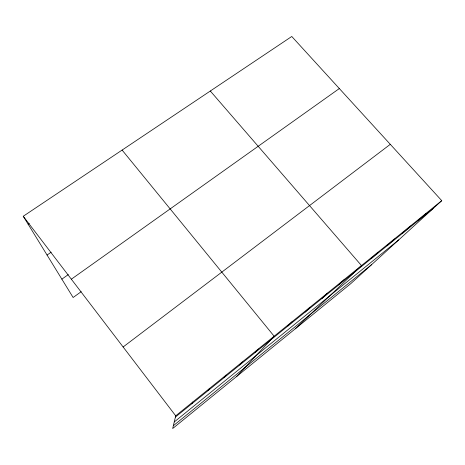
<?xml version="1.0" encoding="UTF-8"?>
<svg xmlns="http://www.w3.org/2000/svg" width="465" height="465" viewBox="0 0 465 465"><rect width="100%" height="100%" fill="white"/><g stroke="black" fill="none" stroke-linecap="round" stroke-linejoin="round"><path stroke-width="0.7" d="M441.75 200.665L175.712 415.815L172.678 428.521L350.715 283.697L441.75 200.665L291.77 36.479L23.25 216.254L73.121 297.501L81.195 291.689M191.859 403.765L192.76 402.022M208.058 390.652L209.546 388.449M224.014 377.743L226.071 375.086M239.737 365.019L242.341 361.927M255.221 352.487L258.366 348.971M236.679 376.458L274.141 336.212L122.103 150.073M287.98 325.982L292.223 321.588M305.185 312.062L309.986 307.22M322.106 298.367L327.447 293.101M338.741 284.906L344.612 279.221M295.281 328.79L361.485 265.573L210.308 91.018M371.21 258.633L378.074 252.158M387.054 245.811L394.39 238.964M402.644 233.198L410.438 225.984M417.989 220.782L426.219 213.22M174.247 421.953L398.784 239.853M173.352 425.702L371.611 264.637M175.41 417.07L433.095 208.558M123.126 346.983L390.292 144.33M71.343 279.198L339.334 88.548M61.862 279.163L68.314 274.588M47.058 255.041L51.179 252.181M28.086 224.13L29.266 223.34M23.25 216.254L175.712 415.815"/></g></svg>
